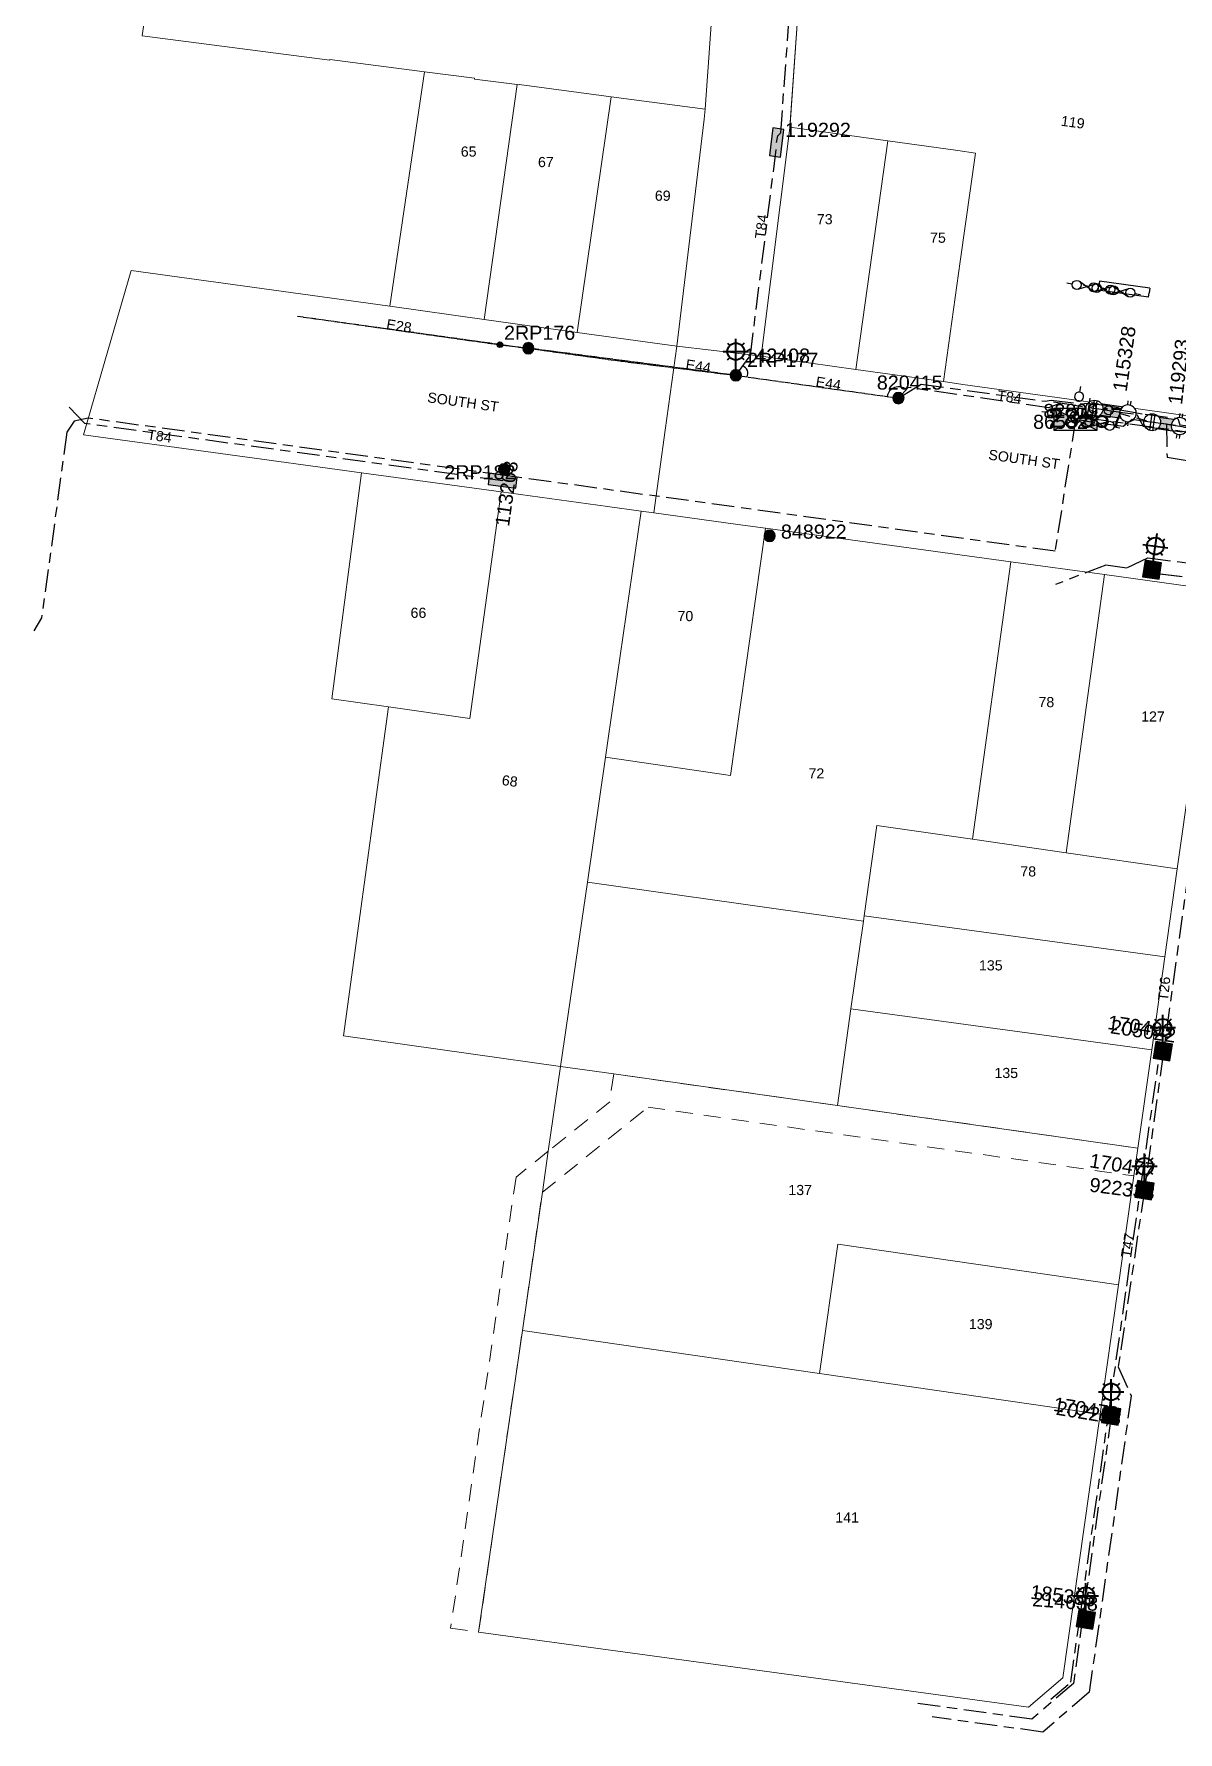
# Model space of a CAD drawing. Header units: metres. Extents: x 270234 to 270904, y 6083797 to 6084440.
# Drawn here: x 270233.9 to 270436.7, y 6083844.3 to 6084145.3 of the extents above; entities that cross this region are included whole.
import ezdxf
from ezdxf.enums import TextEntityAlignment as Align

# ---------------------------------------------------------------- set-up
doc = ezdxf.new("R2010")
doc.units = ezdxf.units.M
for name, pattern in [('Cable Exist OH', [1, 1, 0]), ('Cable Exist UG', [8.2, 4, -1.2, 1.8, -1.2]), ('Dash', [5, 3, -2])]:
    doc.linetypes.add(name, pattern=pattern)
doc.layers.get('0').update_dxf_attribs({"color": 6})
for name, color, linetype, lineweight in [('Cadastre Easements_SP_EXT', 9, 'Continuous', 5), ('Cadastre Land Parcels_SP_EXT', 9, 'Continuous', 5), ('Cadastre Roads_SP_EXT', 9, 'Continuous', 5)]:
    doc.layers.add(name, color=color, linetype=linetype, lineweight=lineweight)
for name, color, linetype in [('Equip_HV_EXT', 7, 'Continuous'), ('Equip_LV_EXT', 7, 'Continuous'), ('Equip_SP_SL_EXT', 7, 'Continuous'), ('Mains_HV_EXT', 7, 'Continuous'), ('Mains_LV_EXT', 7, 'Continuous'), ('Mains_LV_SL_EXT', 7, 'Continuous'), ('Mains_SL_EXT', 7, 'Continuous'), ('Sub_LV_EXT', 7, 'Continuous'), ('Sub_SP_EXT', 7, 'Continuous'), ('SupportsOH_SP_TR_HV_LV_SL_EXT', 7, 'Continuous'), ('SupportsUG_SP_LV_EXT', 7, 'Continuous'), ('SupportsUG_SP_LV_SL_EXT', 7, 'Continuous'), ('UG_Details_SP_MISC', 7, 'Continuous')]:
    doc.layers.add(name, color=color, linetype=linetype)
doc.styles.add('COLUMN_LABEL', font='arial.ttf')
doc.styles.add('iecARIAL', font='arial.ttf', dxfattribs={"height": 2})
doc.styles.add('POLE_LABEL', font='arial.ttf')
doc.styles.get("Standard").update_dxf_attribs({"font": 'arial.ttf'})
doc.styles.add('SWITCH_LABEL', font='arial.ttf', dxfattribs={"height": 2.5})

# ---------------------------------------------------------------- blocks, each defined once
blk = doc.blocks.new('SUB_PADMOUNT_EXT')
for points in [[(0, 0), (-3.84, 1.92), (-3.84, -1.92)], [(0, 0), (3.84, 1.92), (3.84, -1.92)]]:
    blk.add_hatch(color=256).paths.add_polyline_path(points)
for p, q in [((3.84, 1.92), (-3.84, -1.92)), ((-3.84, 1.92), (3.84, -1.92))]:
    blk.add_line(p, q)
blk.add_lwpolyline([(-3.84, -1.92), (3.84, -1.92), (3.84, 1.92), (-3.84, 1.92)], close=True)
for tag, height, flags, p in [('ASSET_NUM', 3.5, 8, (2, 2)), ('STREET_CODE', 0.2, 9, (1.5, 0)), ('CONSTRUCTED_VOLTAGE', 0.2, 9, (1.5, -0.2)), ('OPERATING_VOLTAGE', 0.2, 9, (1.5, -0.6)), ('ORIENTATION', 0.2, 9, (1.5, -0.8)), ('OWNED_BY', 0.2, 9, (1.5, -1)), ('OPERATED_BY', 0.2, 9, (1.5, -1.2)), ('SECONDARY_VOLTAGE', 0.2, 9, (1.5, -1.6)), ('STATE', 0.2, 9, (1.5, -1.8)), ('SUBSTATION_TYPE', 0.2, 9, (1.5, -2.2)), ('STREETNAME', 0.2, 9, (1.5, -3)), ('NO_PHASES', 0.2, 9, (1.5, -0.4)), ('MAINTAINED_BY', 0.2, 9, (1.5, -1.4)), ('PARENT', 0.2, 9, (1.5, -2)), ('USAGE', 0.2, 9, (1.5, -2.4)), ('LEGEND', 0.2, 9, (1.5, -2.6)), ('LOCATION', 0.2, 9, (1.5, -2.8)), ('SUBURB', 0.2, 9, (1.5, -3.2)), ('Z', 0.2, 1, (1.5, -3.6)), ('NOTES', 0.2, 9, (1.5, -3.4))]:
    blk.add_attdef(tag, text='', height=height, dxfattribs=dict(flags=flags)).set_placement(p, align=Align.MIDDLE_LEFT)
blk = doc.blocks.new('COLUMN_EXT')
blk.add_hatch(color=256).paths.add_polyline_path([(-1.49, 1.48), (-1.49, -1.49), (1.48, -1.49), (1.48, 1.48)])
blk.add_lwpolyline([(-1.49, -1.49), (1.48, -1.49), (1.48, 1.48), (-1.49, 1.48)], close=True)
for tag, height, style, flags, p in [('ASSET_NUM', 2.5, 'COLUMN_LABEL', 8, (2, 2)), ('STRUCTURE_PLANT_NUMBER', 0.2, 'POLE_LABEL', 9, (1.81, 0.03)), ('STREET_CODE', 0.2, 'COLUMN_LABEL', 9, (1.81, -0.2))]:
    blk.add_attdef(tag, text='', height=height, dxfattribs=dict(style=style, flags=flags)).set_placement(p, align=Align.MIDDLE_LEFT)
at = {"flags": 1}
blk.add_attdef('Z', (1.81, -2.35), '', height=0.2, dxfattribs=at)
at = {"flags": 9}
for tag, p in [('COLUMN_TYPE', (1.81, -0.4)), ('OWNED_BY', (1.81, -0.6)), ('STATE', (1.81, -0.8)), ('USAGE', (1.81, -1)), ('STREETNAME', (1.81, -1.6)), ('SUBURB', (1.81, -1.8)), ('LEGEND', (1.81, -1.2)), ('LOCATION', (1.81, -1.4)), ('NOTES', (1.81, -2))]:
    blk.add_attdef(tag, text='', height=0.2, dxfattribs=at).set_placement(p, align=Align.MIDDLE_LEFT)
blk = doc.blocks.new('PILLAR_EXT')
blk.add_hatch(color=256).paths.add_polyline_path([(-2.475, 0.99), (-2.475, -0.99), (2.475, -0.99), (2.475, 0.99)])
blk.add_lwpolyline([(-2.475, -0.99), (2.475, -0.99), (2.475, 0.99), (-2.475, 0.99)], close=True)
at = {"style": 'iecARIAL', "flags": 8}
blk.add_attdef('ASSET_NUM', (1.5, 3.5), '', height=2.5, dxfattribs=at)
for tag, p, flags in [('OWNED_BY', (0, -0.2), 9), ('STATE', (0, -0.4), 9), ('SUPPORT_TYPE', (0, -0.6), 9), ('STREETNAME', (0, -1.8), 9), ('SUBURB', (0, -2), 1), ('USAGE', (0, -0.8), 9), ('LEGEND', (0, -1), 9), ('LOCATION', (0, -1.2), 9), ('NOTES', (0, -1.4), 9), ('PARENT', (0, -1.6), 9)]:
    blk.add_attdef(tag, p, '', height=0.2, dxfattribs=dict(flags=flags))
blk = doc.blocks.new('SL_LANTERN_EXT')
at = {"lineweight": 40}
for p, q in [((0, 1.97), (0, 6.47)), ((-2.25, 4.22), (2.25, 4.22)), ((-1.46, 5.68), (-1.06, 5.28)), ((-1.46, 2.76), (-1.06, 3.16)), ((1.46, 5.68), (1.06, 5.28)), ((1.46, 2.76), (1.06, 3.16)), ((0, 0), (0, 2.72))]:
    blk.add_line(p, q, dxfattribs=at)
blk.add_circle((0, 4.22), 1.5, dxfattribs=at)
at = {"style": 'iecARIAL', "flags": 8}
blk.add_attdef('ASSET_NUM', (1.5, 1.5), '', height=2.5, dxfattribs=at)
for tag, p, height, flags in [('OPERATING_VOLTAGE', (0.98, -1.65), 0.2, 9), ('ORIENTATION', (0.98, -1.85), 0.2, 9), ('OWNED_BY', (0.98, -2.05), 0.2, 9), ('STATE', (0.98, -2.25), 0.2, 9), ('CONSTRUCTED_VOLTAGE', (0.98, -0.65), 0.2, 9), ('CONTROL_TYPE', (0.98, -0.85), 0.2, 9), ('LANTERN_PURPOSE', (0.98, -1.05), 0.2, 9), ('LANTERN_TYPE', (0.98, -1.25), 0.2, 9), ('NO_PHASES', (0.98, -1.45), 0.2, 9), ('USAGE', (0.98, -2.45), 0.2, 9), ('CEXIST', (0.98, -2.65), 0.2, 9), ('CNEW', (0.98, -2.85), 0.2, 9), ('CNUMBER', (0.98, -3.05), 0.2, 9), ('LNUMBER', (2.18, -3.25), 2.5, 8), ('CREMOVE', (0.98, -3.25), 0.2, 9), ('CREPLACE', (0.98, -3.45), 0.2, 9), ('LKINGHEIGHT', (0.98, -3.65), 0.2, 9), ('LBRACKET', (0.98, -3.85), 0.2, 9), ('LBRACKETVOCAB', (0.98, -4.05), 0.2, 9), ('LCATEGORY', (0.98, -4.25), 0.2, 9), ('LCHARGE1', (0.98, -4.45), 0.2, 9), ('LCHARGE1PERCENT', (0.98, -4.65), 0.2, 9), ('LCHARGE2', (0.98, -4.85), 0.2, 9), ('LCHARGE2PERCENT', (0.98, -5.05), 0.2, 9), ('LCHARGE3', (0.98, -5.25), 0.2, 9), ('LCHARGE3PERCENT', (0.98, -5.45), 0.2, 9), ('LEXIST', (0.98, -5.65), 0.2, 9), ('LLAMP', (0.98, -5.85), 0.2, 9), ('LLAMPVOCAB', (0.98, -6.05), 0.2, 9), ('LMAST', (0.98, -6.25), 0.2, 9), ('LMASTVOCAB', (0.98, -6.45), 0.2, 9), ('LNEW', (0.98, -6.65), 0.2, 9), ('LANTNUMBER', (0.98, -6.85), 0.2, 9), ('LOUTREACH', (0.98, -7.25), 0.2, 9), ('LOUTREACHVOCAB', (0.98, -7.45), 0.2, 9), ('LRATECODE', (0.98, -7.65), 0.2, 9), ('LREMOVE', (0.98, -7.85), 0.2, 9), ('LREPLACE', (0.98, -8.05), 0.2, 9), ('LTYPE', (0.98, -8.25), 0.2, 9), ('LTYPEVOCAB', (0.98, -8.45), 0.2, 9), ('LEGEND', (0.98, -8.65), 0.2, 9), ('LOCATION', (0.98, -8.85), 0.2, 9), ('NOTES', (0.98, -9.05), 0.2, 9), ('STREETNAME', (0.98, -9.25), 0.2, 9), ('SUBURB', (0.98, -9.45), 0.2, 1)]:
    blk.add_attdef(tag, p, '', height=height, dxfattribs=dict(flags=flags))
blk = doc.blocks.new('POLE_EXT')
blk.add_hatch(color=256).paths.add_polyline_path([(-1, 0, 1), (1, 0, 1)])
blk.add_lwpolyline([(-1, 0, 1), (1, 0, 1)], format="xyb", close=True)
for tag, height, flags, p in [('pNumber', 2.5, 8, (-17.84, 2.07)), ('OWNED_BY', 0.2, 9, (1.35, -0.4)), ('SPECIAL_USE', 0.2, 9, (1.35, -0.8)), ('STATE', 0.2, 9, (1.35, -1)), ('cLV', 0.2, 9, (1.35, -1.4)), ('hDepth', 0.2, 9, (1.35, -1.6)), ('hDia', 0.2, 9, (1.35, -1.8)), ('cHV', 0.2, 9, (1.35, -2)), ('PARENT', 0.2, 9, (1.35, -0.6)), ('USAGE', 0.2, 9, (1.35, -1.2)), ('LBRACKET', 0.2, 9, (1.35, -2.2)), ('LExisting', 0.2, 9, (1.35, -2.4)), ('LANTNUMBER', 0.2, 9, (1.35, -2.6)), ('LOther', 0.2, 9, (1.35, -2.8)), ('LRemove', 0.2, 9, (1.35, -3)), ('cLinedev', 0.2, 9, (1.35, -3.4)), ('pExisting', 0.2, 9, (1.35, -3.8)), ('pFooting', 0.2, 9, (1.35, -4.4)), ('pNew', 0.2, 9, (1.35, -4.6)), ('pRelocate', 0.2, 9, (1.35, -5)), ('pRemove', 0.2, 9, (1.35, -5.2)), ('pReplace', 0.2, 9, (1.35, -5.4)), ('pStay', 0.2, 9, (1.35, -5.6)), ('pType', 0.2, 9, (1.35, -5.8)), ('cspan', 0.2, 9, (1.35, -6)), ('LEGEND', 0.2, 9, (1.35, -3.2)), ('LOCATION', 0.2, 9, (1.35, -3.6)), ('PFNUMBER', 0.2, 9, (1.35, -4)), ('NEWPFNUMBER', 0.2, 9, (1.35, -4.2)), ('STREETNAME', 0.2, 9, (1.35, -6.2)), ('SUBURB', 0.2, 9, (1.35, -6.4)), ('OPERATED_BY', 0.2, 9, (1.36, -7.01)), ('NOTES', 0.2, 9, (1.35, -6.6)), ('MAINTAINED_BY', 0.2, 9, (1.36, -6.81))]:
    blk.add_attdef(tag, text='', height=height, dxfattribs=dict(flags=flags)).set_placement(p, align=Align.MIDDLE_LEFT)
at = {"style": 'POLE_LABEL'}
for tag, height, flags, p in [('ASSET_NUM', 2.5, 8, (2, 2)), ('STRUCTURE_PLANT_NUMBER', 0.2, 9, (1.35, 0.03)), ('STREET_CODE', 0.2, 9, (1.35, -0.2))]:
    blk.add_attdef(tag, text='', height=height, dxfattribs=dict(at, flags=flags)).set_placement(p, align=Align.MIDDLE_LEFT)
at = {"flags": 1}
blk.add_attdef('Z', (1.35, -7.33), '', height=0.2, dxfattribs=at)
blk = doc.blocks.new('LV_UG_LINKS_OPEN_EXT')
blk.add_wipeout([(-0.25, 1.47), (-0.43, 1.43), (-0.61, 1.36), (-0.77, 1.28), (-0.93, 1.17), (-1.07, 1.05), (-1.19, 0.9), (-1.29, 0.75), (-1.38, 0.58), (-1.44, 0.4), (-1.48, 0.22), (-1.49, 0.03), (-1.49, -0.16), (-1.45, -0.34), (-1.4, -0.52), (-1.32, -0.69), (-1.23, -0.85), (-1.11, -1), (-0.98, -1.13), (-0.83, -1.24), (-0.66, -1.34), (-0.49, -1.41), (-0.31, -1.46), (-0.13, -1.49), (0.06, -1.49), (0.25, -1.47), (0.43, -1.43), (0.61, -1.36), (0.77, -1.28), (0.93, -1.17), (1.07, -1.05), (1.19, -0.9), (1.29, -0.75), (1.38, -0.58), (1.44, -0.4), (1.48, -0.22), (1.49, -0.03), (1.49, 0.16), (1.45, 0.34), (1.4, 0.52), (1.32, 0.69), (1.23, 0.85), (1.11, 1), (0.98, 1.13), (0.83, 1.24), (0.66, 1.34), (0.49, 1.41), (0.31, 1.46), (0.13, 1.49), (-0.06, 1.49)])
for p, q in [((-0.25, 1.47), (-0.25, 2.22)), ((0.25, 1.47), (0.25, 2.22)), ((-0.25, -1.47), (-0.25, -2.22)), ((0.25, -1.47), (0.25, -2.22))]:
    blk.add_line(p, q)
blk.add_lwpolyline([(0, -1.49, 1), (0, 1.49, 1)], format="xyb", close=True)
at = {"flags": 9}
for tag, p in [('ACTUAL_STATUS', (0, 0)), ('CONSTRUCTED_VOLTAGE', (0, -0.2)), ('OPERATING_VOLTAGE', (0, -0.6)), ('ORIENTATION', (0, -0.8)), ('STATE', (0, -1)), ('SWITCH_TYPE', (0, -1.2)), ('NO_PHASES', (0, -0.4)), ('USAGE', (0, -1.4)), ('NOTES', (0, -1.6))]:
    blk.add_attdef(tag, text='', height=0.2, dxfattribs=at).set_placement(p, align=Align.MIDDLE_LEFT)
at = {"flags": 1}
blk.add_attdef('Z', (0, 0), '', height=0.2, dxfattribs=at)
blk = doc.blocks.new('LV_UG_DFUSE_OPEN_EXT')
for points in [[(1, 0), (0, 0)], [(6.2, 0.01), (7.2, 0.01)]]:
    blk.add_lwpolyline(points)
for centre in [(1.8, 0), (5.4, 0.01)]:
    blk.add_circle(centre, 0.8)
at = {"flags": 9}
for tag, p in [('ACTUAL_STATUS', (0, 0)), ('CONSTRUCTED_VOLTAGE', (0, -0.2)), ('OPERATING_VOLTAGE', (0, -0.6)), ('ORIENTATION', (0, -0.8)), ('STATE', (0, -1)), ('SWITCH_TYPE', (0, -1.2)), ('NO_PHASES', (0, -0.4)), ('USAGE', (0, -1.4)), ('NOTES', (0, -1.6))]:
    blk.add_attdef(tag, text='', height=0.2, dxfattribs=at).set_placement(p, align=Align.MIDDLE_LEFT)
at = {"flags": 1}
blk.add_attdef('Z', (0, 0), '', height=0.2, dxfattribs=at)
blk = doc.blocks.new('LV_UG_LINKS_CLOSED_EXT')
blk.add_wipeout([(-1.06, 1.06), (-1.18, 0.92), (-1.29, 0.76), (-1.37, 0.59), (-1.43, 0.42), (-1.48, 0.23), (-1.49, 0.05), (-1.49, -0.14), (-1.46, -0.33), (-1.41, -0.51), (-1.33, -0.68), (-1.24, -0.84), (-1.12, -0.99), (-0.99, -1.12), (-0.84, -1.24), (-0.68, -1.33), (-0.51, -1.41), (-0.33, -1.46), (-0.14, -1.49), (0.05, -1.49), (0.23, -1.48), (0.42, -1.43), (0.59, -1.37), (0.76, -1.29), (0.92, -1.18), (1.06, -1.06), (1.18, -0.92), (1.29, -0.76), (1.37, -0.59), (1.43, -0.42), (1.48, -0.23), (1.49, -0.05), (1.49, 0.14), (1.46, 0.33), (1.41, 0.51), (1.33, 0.68), (1.24, 0.84), (1.12, 0.99), (0.99, 1.12), (0.84, 1.24), (0.68, 1.33), (0.51, 1.41), (0.33, 1.46), (0.14, 1.49), (-0.05, 1.49), (-0.23, 1.48), (-0.42, 1.43), (-0.59, 1.37), (-0.76, 1.29), (-0.92, 1.18)])
for p, q in [((-0.25, -1.48), (-0.25, 1.48)), ((0.25, -1.48), (0.25, 1.48))]:
    blk.add_line(p, q)
blk.add_circle((0, 0), 1.5)
at = {"flags": 9}
for tag, p in [('ACTUAL_STATUS', (0, 0)), ('CONSTRUCTED_VOLTAGE', (0, -0.2)), ('OPERATING_VOLTAGE', (0, -0.6)), ('ORIENTATION', (0, -0.8)), ('STATE', (0, -1)), ('SWITCH_TYPE', (0, -1.2)), ('NO_PHASES', (0, -0.4)), ('USAGE', (0, -1.4)), ('NOTES', (0, -1.6))]:
    blk.add_attdef(tag, text='', height=0.2, dxfattribs=at).set_placement(p, align=Align.MIDDLE_LEFT)
at = {"flags": 1}
blk.add_attdef('Z', (0, 0), '', height=0.2, dxfattribs=at)
blk = doc.blocks.new('LV_UG_DFUSE_CLOSED_EXT')
for points in [[(1, 0), (0, 0)], [(5.04, 0.73), (2.16, -0.72)], [(5.05, -0.71), (2.16, 0.72)], [(6.2, 0.01), (7.2, 0.01)]]:
    blk.add_lwpolyline(points)
for centre in [(1.8, 0), (5.4, 0.01)]:
    blk.add_circle(centre, 0.8)
at = {"flags": 9}
for tag, p in [('ACTUAL_STATUS', (0, 0)), ('CONSTRUCTED_VOLTAGE', (0, -0.2)), ('OPERATING_VOLTAGE', (0, -0.6)), ('ORIENTATION', (0, -0.8)), ('STATE', (0, -1)), ('SWITCH_TYPE', (0, -1.2)), ('NO_PHASES', (0, -0.4)), ('USAGE', (0, -1.4)), ('NOTES', (0, -1.6))]:
    blk.add_attdef(tag, text='', height=0.2, dxfattribs=at).set_placement(p, align=Align.MIDDLE_LEFT)
at = {"flags": 1}
blk.add_attdef('Z', (0, 0), '', height=0.2, dxfattribs=at)
blk = doc.blocks.new('SWG_HOLEC_SU_NO_EXT')
blk.add_line((1.8, -2), (5.8, -2))
for points in [[(1, 0), (0, 0)], [(6.6, 0), (7.6, 0)]]:
    blk.add_lwpolyline(points)
for points in [[(1.8, -0.8, 1), (1.8, 0.8, 1)], [(5.8, -0.8, 1), (5.8, 0.8, 1)]]:
    blk.add_lwpolyline(points, format="xyb", close=True)
at = {"insert": (5.31, -3.64), "char_height": 1.4, "width": 3.8863, "attachment_point": 1, "rotation": 180}
blk.add_mtext('{\\fArial|b0|i0|c0|p34;N/O}', dxfattribs=at)
at = {"style": 'SWITCH_LABEL', "flags": 8}
blk.add_attdef('ASSET_NUM', text='', height=2.5, rotation=179.9544, dxfattribs=at).set_placement((-2.4, 0), align=Align.MIDDLE_LEFT)
at = {"flags": 1}
blk.add_attdef('Z', (0, 0), '', height=0.2, dxfattribs=at)
at = {"flags": 9}
for tag, p in [('ACTUAL_STATUS', (0, -0.4)), ('CONSTRUCTED_VOLTAGE', (0, -0.6)), ('OPERATING_VOLTAGE', (0, -1)), ('ORIENTATION', (0, -1.2)), ('OWNED_BY', (0, -1.4)), ('STATE', (0, -1.8)), ('SWITCH_TYPE', (0, -2)), ('STREETNAME', (0, -2.6)), ('SUBURB', (0, -2.8)), ('NO_PHASES', (0, -0.8)), ('PARENT', (0, -1.6)), ('USAGE', (0, -2.2)), ('LOCATION', (0, -2.4)), ('NOTES', (0, -3))]:
    blk.add_attdef(tag, text='', height=0.2, dxfattribs=at).set_placement(p, align=Align.MIDDLE_LEFT)
at = {"style": 'SWITCH_LABEL', "flags": 9}
blk.add_attdef('STREET_CODE', text='', height=0.2, dxfattribs=at).set_placement((0, -0.2), align=Align.MIDDLE_LEFT)
blk = doc.blocks.new('SWG_HOLEC_SU_EXT')
blk.add_line((1.8, -2), (5.8, -2))
for points in [[(1, 0), (0, 0)], [(6.6, 0), (7.6, 0)]]:
    blk.add_lwpolyline(points)
for points in [[(1.8, -0.8, 1), (1.8, 0.8, 1)], [(5.8, -0.8, 1), (5.8, 0.8, 1)]]:
    blk.add_lwpolyline(points, format="xyb", close=True)
at = {"style": 'SWITCH_LABEL', "flags": 8}
blk.add_attdef('ASSET_NUM', text='', height=2.5, rotation=179.9544, dxfattribs=at).set_placement((-2.4, 0), align=Align.MIDDLE_LEFT)
at = {"flags": 1}
blk.add_attdef('Z', (0, 0), '', height=0.2, dxfattribs=at)
at = {"flags": 9}
for tag, p in [('ACTUAL_STATUS', (0, -0.4)), ('CONSTRUCTED_VOLTAGE', (0, -0.6)), ('OPERATING_VOLTAGE', (0, -1)), ('ORIENTATION', (0, -1.2)), ('OWNED_BY', (0, -1.4)), ('STATE', (0, -1.8)), ('SWITCH_TYPE', (0, -2)), ('STREETNAME', (0, -2.6)), ('SUBURB', (0, -2.8)), ('NO_PHASES', (0, -0.8)), ('PARENT', (0, -1.6)), ('USAGE', (0, -2.2)), ('LOCATION', (0, -2.4)), ('NOTES', (0, -3))]:
    blk.add_attdef(tag, text='', height=0.2, dxfattribs=at).set_placement(p, align=Align.MIDDLE_LEFT)
at = {"style": 'SWITCH_LABEL', "flags": 9}
blk.add_attdef('STREET_CODE', text='', height=0.2, dxfattribs=at).set_placement((0, -0.2), align=Align.MIDDLE_LEFT)
blk = doc.blocks.new('CONNECTOR_NODE_EXT')
h = blk.add_hatch(color=256)
edge = h.paths.add_edge_path()
edge.add_arc((0, 0), 0.5, 0, 360)
blk.add_circle((0, 0), 0.5)
at = {"flags": 1}
blk.add_attdef('Z', (0, 0), '', height=0.2, dxfattribs=at)
at = {"flags": 9}
for tag, p in [('CONNECTOR_TYPE', (0, 0)), ('CONSTRUCTED_VOLTAGE', (0, -0.2)), ('OPERATING_VOLTAGE', (0, -0.6)), ('ORIENTATION', (0, -0.8)), ('SUBTYPE', (0, -1)), ('NO_PHASES', (0, -0.4)), ('USAGE', (0, -1.2)), ('NOTES', (0, -1.4))]:
    blk.add_attdef(tag, text='', height=0.2, dxfattribs=at).set_placement(p, align=Align.MIDDLE_LEFT)

msp = doc.modelspace()

# ---------------------------------------------------------------- linework, layer by layer
at = {"layer": 'Cadastre Easements_SP_EXT', "linetype": 'Dash'}
msp.add_lwpolyline([(270336.63, 6083960.97), (270335.93, 6083956.02), (270325.04, 6083947.24), (270319.32, 6083942.64), (270307.73, 6083862.67), (270312.69, 6083861.99), (270320.44, 6083915.48), (270323.99, 6083939.97), (270342.72, 6083955.06), (270428.84, 6083942.87), (270429.54, 6083947.82), (270376.28, 6083955.36), (270336.63, 6083960.97)], close=True, dxfattribs=at)
at = {"layer": 'Cadastre Land Parcels_SP_EXT', "linetype": 'Continuous'}
for points in [[(270312.19, 6084177.49), (270258.53, 6084184.2), (270253.04, 6084145.04), (270286.3, 6084140.69), (270286.32, 6084140.83), (270303.11, 6084138.64), (270311.96, 6084137.49), (270311.94, 6084137.35), (270319.54, 6084136.36), (270319.86, 6084136.31), (270319.88, 6084136.41), (270336.17, 6084134.18), (270352.82, 6084132.01), (270355.68, 6084172.03), (270353.68, 6084172.3), (270312.19, 6084177.49)], [(270445.35, 6084079.48), (270450.57, 6084117.28), (270453.25, 6084136.67), (270455.98, 6084156.47), (270370.74, 6084169.09), (270369.29, 6084148.78), (270367.91, 6084129.35), (270367.87, 6084128.84), (270385.21, 6084126.41), (270397.67, 6084124.67), (270400.77, 6084124.24), (270398.07, 6084105), (270395.09, 6084083.7), (270398.51, 6084083.22), (270416.99, 6084080.63), (270441.79, 6084077.16), (270445.35, 6084079.48)], [(270319.54, 6084136.36), (270311.94, 6084137.35), (270311.96, 6084137.49), (270303.11, 6084138.64), (270296.92, 6084097.06), (270313.67, 6084094.73), (270319.54, 6084136.36)], [(270336.17, 6084134.18), (270319.88, 6084136.41), (270319.86, 6084136.31), (270319.54, 6084136.36), (270313.67, 6084094.73), (270330.16, 6084092.44), (270336.17, 6084134.18)], [(270352.82, 6084132.01), (270336.17, 6084134.18), (270330.16, 6084092.44), (270347.8, 6084089.99), (270352.69, 6084130.22), (270352.82, 6084132.01)], [(270385.21, 6084126.41), (270367.87, 6084128.84), (270367.87, 6084128.72), (270362.75, 6084088.23), (270379.54, 6084085.88), (270385.21, 6084126.41)], [(270400.77, 6084124.24), (270397.67, 6084124.67), (270385.21, 6084126.41), (270379.54, 6084085.88), (270395.09, 6084083.7), (270398.07, 6084105), (270400.77, 6084124.24)], [(270316.68, 6084064.15), (270291.93, 6084067.54), (270286.69, 6084027.45), (270296.68, 6084026.02), (270311.14, 6084023.95), (270316.68, 6084064.15)], [(270341.49, 6084060.75), (270335.54, 6084061.56), (270316.68, 6084064.15), (270311.14, 6084023.95), (270296.68, 6084026.02), (270294.15, 6084007.47), (270291.46, 6083987.61), (270288.76, 6083967.74), (270311.33, 6083964.55), (270327.22, 6083962.3), (270331.96, 6083994.97), (270335.17, 6084017.13), (270335.65, 6084020.44), (270341.49, 6084060.75)], [(270343.75, 6084060.44), (270341.49, 6084060.75), (270335.65, 6084020.44), (270335.17, 6084017.13), (270357.32, 6084013.85), (270363.57, 6084057.72), (270358.66, 6084058.39), (270343.75, 6084060.44)], [(270381.03, 6083988.98), (270383.29, 6084005.03), (270400.27, 6084002.57), (270407.02, 6084051.76), (270363.57, 6084057.72), (270357.32, 6084013.85), (270335.17, 6084017.13), (270331.96, 6083994.97), (270380.89, 6083988.05), (270381.03, 6083988.98)], [(270423.62, 6084049.48), (270407.02, 6084051.76), (270400.27, 6084002.57), (270416.86, 6084000.16), (270423.62, 6084049.48)], [(270443.54, 6084046.75), (270423.62, 6084049.48), (270416.86, 6084000.16), (270436.54, 6083997.3), (270443.54, 6084046.75)], [(270400.27, 6084002.57), (270383.29, 6084005.03), (270381.03, 6083988.98), (270434.34, 6083981.75), (270436.54, 6083997.3), (270416.86, 6084000.16), (270400.27, 6084002.57)], [(270380.89, 6083988.05), (270331.96, 6083994.97), (270327.22, 6083962.3), (270336.63, 6083960.97), (270376.28, 6083955.36), (270378.7, 6083972.49), (270380.89, 6083988.05)], [(270434.34, 6083981.75), (270381.03, 6083988.98), (270380.89, 6083988.05), (270378.7, 6083972.49), (270432.01, 6083965.26), (270434.34, 6083981.75)], [(270429.54, 6083947.82), (270432.01, 6083965.26), (270378.7, 6083972.49), (270376.28, 6083955.36), (270429.54, 6083947.82)], [(270428.84, 6083942.87), (270429.54, 6083947.82), (270376.28, 6083955.36), (270336.63, 6083960.97), (270327.22, 6083962.3), (270325.04, 6083947.24), (270323.99, 6083939.97), (270320.44, 6083915.48), (270373.09, 6083907.85), (270376.34, 6083930.79), (270426.11, 6083923.57), (270428.84, 6083942.87)], [(270426.11, 6083923.57), (270376.34, 6083930.79), (270373.09, 6083907.85), (270422.86, 6083900.64), (270426.11, 6083923.57)], [(270422.86, 6083900.64), (270373.09, 6083907.85), (270320.44, 6083915.48), (270312.69, 6083861.99), (270410.16, 6083848.66), (270416.25, 6083853.89), (270422.86, 6083900.64)]]:
    msp.add_lwpolyline(points, close=True, dxfattribs=at)
at = {"layer": 'Cadastre Roads_SP_EXT', "linetype": 'Continuous'}
for points in [[(270376, 6084251.37), (270359.49, 6084253.56), (270358.04, 6084233.25), (270356.55, 6084212.4), (270358.54, 6084212.15), (270357.04, 6084192.08), (270355.11, 6084192.33), (270353.68, 6084172.3), (270355.68, 6084172.03), (270352.82, 6084132.01), (270352.69, 6084130.22), (270347.8, 6084089.99), (270353.92, 6084089.27), (270362.75, 6084088.23), (270367.87, 6084128.72), (270367.87, 6084128.84), (270369.29, 6084148.78), (270370.74, 6084169.09), (270374.95, 6084228.24), (270376.59, 6084251.29), (270376, 6084251.37)], [(270281.13, 6084099.26), (270251.1, 6084103.43), (270246.96, 6084089.19), (270242.62, 6084074.3), (270266.95, 6084070.97), (270291.93, 6084067.54), (270316.68, 6084064.15), (270335.54, 6084061.56), (270341.49, 6084060.75), (270343.75, 6084060.44), (270345.76, 6084075.12), (270347.8, 6084089.99), (270330.16, 6084092.44), (270313.67, 6084094.73), (270296.92, 6084097.06), (270281.13, 6084099.26)]]:
    msp.add_lwpolyline(points, close=True, dxfattribs=at)
at = {"layer": 'Mains_HV_EXT', "linetype": 'Cable Exist UG'}
msp.add_lwpolyline([(270418.51, 6084077.04), (270414.88, 6084053.66), (270243.47, 6084077.24), (270241, 6084076.68), (270239.69, 6084074.77), (270235.2, 6084041.81), (270233.86, 6084039.52)], dxfattribs=at)
at = {"layer": 'Mains_LV_EXT', "linetype": 'Cable Exist UG'}
for points in [[(270358.29, 6084084.82), (270360.87, 6084088.37), (270365.59, 6084126.11)], [(270316.95, 6084066.13), (270242.9, 6084076.29), (270239.35, 6084079.95)], [(270438.52, 6083997.03), (270430.73, 6083940.36)], [(270430.73, 6083940.36), (270426.07, 6083909.03), (270428.37, 6083903.88), (270420.94, 6083851.33), (270412.73, 6083844.28), (270393.08, 6083846.97)], [(270424.84, 6083900.37), (270418.13, 6083852.88), (270410.78, 6083846.56), (270390.27, 6083849.37)]]:
    msp.add_lwpolyline(points, dxfattribs=at)
at = {"layer": 'Mains_LV_EXT', "linetype": 'Cable Exist OH'}
for points in [[(270280.58, 6084095.31), (270316.47, 6084090.25)], [(270316.47, 6084090.25), (270321.5, 6084089.62)], [(270358.29, 6084084.82), (270321.5, 6084089.62)], [(270358.29, 6084084.82), (270387.11, 6084080.79)]]:
    msp.add_lwpolyline(points, dxfattribs=at)
at = {"layer": 'Mains_LV_EXT', "linetype": 'Continuous'}
for points in [[(270360.27, 6084084.55, 0.461362), (270359.5, 6084086.48)], [(270388.49, 6084082.27, 0.595391), (270385.11, 6084081.07)]]:
    msp.add_lwpolyline(points, format="xyb", dxfattribs=at)
at = {"layer": 'Mains_SL_EXT', "linetype": 'Cable Exist UG'}
for points in [[(270365.52, 6084126.1), (270365.74, 6084127.28), (270366.25, 6084127.79), (270367.71, 6084147.57), (270365.31, 6084149.06)], [(270432.08, 6084050.36), (270433.06, 6084049.7), (270445, 6084048.2)], [(270430.73, 6083940.36), (270430.21, 6083941.88), (270430.21, 6083941.88), (270430.33, 6083942.66), (270431.03, 6083947.61), (270433.29, 6083963.61), (270433.99, 6083964.99)], [(270424.84, 6083900.37), (270424.59, 6083902.13), (270424.59, 6083902.13), (270427.59, 6083923.36), (270429.83, 6083939.19), (270430.73, 6083940.36)], [(270420.35, 6083864.23), (270419.48, 6083866.01), (270419.48, 6083866.01), (270424.21, 6083899.42), (270424.84, 6083900.37)], [(270414.14, 6083850.1), (270417.66, 6083853.12), (270419.08, 6083863.19), (270420.35, 6083864.23)]]:
    msp.add_lwpolyline(points, dxfattribs=at)
at = {"layer": 'Mains_SL_EXT', "linetype": 'Cable Exist OH'}
for points in [[(270280.58, 6084095.31), (270321.5, 6084089.62), (270338.12, 6084087.31), (270358.29, 6084084.82)], [(270358.29, 6084084.82), (270387.11, 6084080.79)]]:
    msp.add_lwpolyline(points, dxfattribs=at)
at = {"layer": 'Sub_LV_EXT'}
for p, q in [((270422.53, 6084099.92), (270422.64, 6084100.71)), ((270422.75, 6084101.5), (270422.64, 6084100.71)), ((270431.67, 6084100.26), (270422.75, 6084101.5)), ((270431.45, 6084098.67), (270422.53, 6084099.92)), ((270431.45, 6084098.67), (270431.56, 6084099.47)), ((270431.67, 6084100.26), (270431.56, 6084099.47))]:
    msp.add_line(p, q, dxfattribs=at)
at = {"layer": 'UG_Details_SP_MISC', "color": 7, "linetype": 'Cable Exist UG', "flags": 128}
msp.add_lwpolyline([(270433.47, 6084049.64), (270445, 6084048.2)], dxfattribs=at)

# ---------------------------------------------------------------- block references
at = {"layer": 'Equip_LV_EXT'}
for name, p, rotation in [('LV_UG_DFUSE_CLOSED_EXT', (270424.06, 6084100.01), 170.805980152145), ('LV_UG_DFUSE_CLOSED_EXT', (270427.03, 6084099.59), 170.805980152145), ('LV_UG_DFUSE_CLOSED_EXT', (270430, 6084099.18), 170.805980152145), ('LV_UG_DFUSE_OPEN_EXT', (270419.11, 6084077.48), 12.05512278224364)]:
    msp.add_blockref(name, p, dxfattribs=dict(at, rotation=rotation))
msp.add_blockref('CONNECTOR_NODE_EXT', (270316.47, 6084090.25), dxfattribs=at)
at = {"layer": 'Equip_SP_SL_EXT'}
ref = msp.add_blockref('SL_LANTERN_EXT', (270358.29, 6084084.82), dxfattribs=at)
ref.add_attrib('ASSET_NUM', '142408', dxfattribs={"layer": '0', "height": 2.5, "rotation": 0.0206, "style": 'iecARIAL'}).set_placement((270359.79, 6084086.32), align=Align.BOTTOM_LEFT)
at = {"layer": 'Equip_SP_SL_EXT', "rotation": 352.1402064698334}
msp.add_blockref('SL_LANTERN_EXT', (270432.08, 6084050.36), dxfattribs=at)
at = {"layer": 'Equip_SP_SL_EXT'}
ref = msp.add_blockref('SL_LANTERN_EXT', (270433.99, 6083964.99), dxfattribs=at)
ref.add_attrib('ASSET_NUM', '170493', dxfattribs={"layer": '0', "height": 2.5, "rotation": 351.6228, "style": 'iecARIAL'}).set_placement((270435.49, 6083966.49), align=Align.BOTTOM_RIGHT)
ref = msp.add_blockref('SL_LANTERN_EXT', (270430.73, 6083940.36), dxfattribs=at)
ref.add_attrib('ASSET_NUM', '170477', dxfattribs={"layer": '0', "height": 2.5, "rotation": 350.9573, "style": 'iecARIAL'}).set_placement((270432.23, 6083941.86), align=Align.BOTTOM_RIGHT)
ref = msp.add_blockref('SL_LANTERN_EXT', (270424.84, 6083900.37), dxfattribs=at)
ref.add_attrib('ASSET_NUM', '170478', dxfattribs={"layer": '0', "height": 2.5, "rotation": 350.9573, "style": 'iecARIAL'}).set_placement((270426.34, 6083901.87), align=Align.TOP_RIGHT)
ref = msp.add_blockref('SL_LANTERN_EXT', (270420.35, 6083864.23), dxfattribs=at)
ref.add_attrib('ASSET_NUM', '185385', dxfattribs={"layer": '0', "height": 2.5, "rotation": 352.7641, "style": 'iecARIAL'}).set_placement((270421.85, 6083865.73), align=Align.BOTTOM_RIGHT)
at = {"layer": 'Sub_SP_EXT'}
ref = msp.add_blockref('SUB_PADMOUNT_EXT', (270418.51, 6084077.04), dxfattribs=at)
ref.add_attrib('ASSET_NUM', '28557', dxfattribs={"layer": '0', "height": 3.5}).set_placement((270420.51, 6084077.29), align=Align.MIDDLE_CENTER)
at = {"layer": 'SupportsOH_SP_TR_HV_LV_SL_EXT'}
ref = msp.add_blockref('POLE_EXT', (270321.5, 6084089.62), dxfattribs=at)
ref.add_attrib('ASSET_NUM', '2RP176', dxfattribs={"layer": '0', "height": 2.5, "style": 'POLE_LABEL'}).set_placement((270323.5, 6084090.37), align=Align.BOTTOM_CENTER)
ref = msp.add_blockref('POLE_EXT', (270358.29, 6084084.82), dxfattribs=at)
ref.add_attrib('ASSET_NUM', '2RP177', dxfattribs={"layer": '0', "height": 2.5, "style": 'POLE_LABEL'}).set_placement((270360.29, 6084085.57), align=Align.BOTTOM_LEFT)
ref = msp.add_blockref('POLE_EXT', (270387.11, 6084080.79), dxfattribs=at)
ref.add_attrib('ASSET_NUM', '820415', dxfattribs={"layer": '0', "height": 2.5, "style": 'POLE_LABEL'}).set_placement((270389.11, 6084081.54), align=Align.BOTTOM_CENTER)
ref = msp.add_blockref('POLE_EXT', (270317.22, 6084068.13), dxfattribs=at)
ref.add_attrib('ASSET_NUM', '2RP182', dxfattribs={"layer": '0', "height": 2.5, "style": 'POLE_LABEL'}).set_placement((270319.22, 6084068.88), align=Align.TOP_RIGHT)
ref = msp.add_blockref('POLE_EXT', (270364.28, 6084056.36), dxfattribs=at)
ref.add_attrib('ASSET_NUM', '848922', dxfattribs={"layer": '0', "height": 2.5, "style": 'POLE_LABEL'}).set_placement((270366.28, 6084057.11), align=Align.MIDDLE_LEFT)
at = {"layer": 'SupportsUG_SP_LV_EXT'}
ref = msp.add_blockref('PILLAR_EXT', (270365.52, 6084126.1), dxfattribs=dict(at, rotation=262.8057809505572))
ref.add_attrib('ASSET_NUM', '119292', dxfattribs={"layer": '0', "height": 2.5, "style": 'iecARIAL'}).set_placement((270367.02, 6084129.6), align=Align.TOP_LEFT)
ref = msp.add_blockref('PILLAR_EXT', (270424.83, 6084078.5), dxfattribs=dict(at, rotation=172.0431942539185))
ref.add_attrib('ASSET_NUM', '115328', dxfattribs={"layer": '0', "height": 2.5, "rotation": 81.9196, "style": 'iecARIAL'}).set_placement((270426.33, 6084082), align=Align.MIDDLE_LEFT)
ref = msp.add_blockref('PILLAR_EXT', (270434.64, 6084076.15), dxfattribs=dict(at, rotation=352.0329451576168))
ref.add_attrib('ASSET_NUM', '119293', dxfattribs={"layer": '0', "height": 2.5, "rotation": 83.5365, "style": 'iecARIAL'}).set_placement((270436.14, 6084079.65), align=Align.MIDDLE_LEFT)
ref = msp.add_blockref('PILLAR_EXT', (270316.95, 6084066.13), dxfattribs=dict(at, rotation=172.0390498193072))
ref.add_attrib('ASSET_NUM', '113208', dxfattribs={"layer": '0', "height": 2.5, "rotation": 82.039, "style": 'iecARIAL'}).set_placement((270318.45, 6084069.63), align=Align.MIDDLE_RIGHT)
at = {"layer": 'SupportsUG_SP_LV_SL_EXT', "rotation": 351.0300910693181}
msp.add_blockref('COLUMN_EXT', (270432.08, 6084050.36), dxfattribs=at)
at = {"layer": 'SupportsUG_SP_LV_SL_EXT'}
ref = msp.add_blockref('COLUMN_EXT', (270433.99, 6083964.99), dxfattribs=dict(at, rotation=260.7465065981787))
ref.add_attrib('ASSET_NUM', '205022', dxfattribs={"layer": '0', "height": 2.5, "rotation": 351.6228, "style": 'COLUMN_LABEL'}).set_placement((270435.99, 6083965.74), align=Align.BOTTOM_RIGHT)
ref = msp.add_blockref('COLUMN_EXT', (270430.73, 6083940.36), dxfattribs=dict(at, rotation=260.7469167593326))
ref.add_attrib('ASSET_NUM', '922333', dxfattribs={"layer": '0', "height": 2.5, "rotation": 352.6656, "style": 'COLUMN_LABEL'}).set_placement((270432.73, 6083941.11), align=Align.TOP_RIGHT)
ref = msp.add_blockref('COLUMN_EXT', (270424.84, 6083900.37), dxfattribs=dict(at, rotation=260.7483273307271))
ref.add_attrib('ASSET_NUM', '202253', dxfattribs={"layer": '0', "height": 2.5, "rotation": 350.5908, "style": 'COLUMN_LABEL'}).set_placement((270426.84, 6083901.12), align=Align.TOP_RIGHT)
ref = msp.add_blockref('COLUMN_EXT', (270420.35, 6083864.23), dxfattribs=dict(at, rotation=260.7483273272247))
ref.add_attrib('ASSET_NUM', '214638', dxfattribs={"layer": '0', "height": 2.5, "rotation": 355.7108, "style": 'COLUMN_LABEL'}).set_placement((270422.35, 6083864.98), align=Align.BOTTOM_RIGHT)

# ---------------------------------------------------------------- texts
at = {"layer": 'Cadastre Land Parcels_SP_EXT'}
for s, rotation, p in [('119', 352.1395, (270415.83, 6084129.09)), ('68', 352.3829, (270316.71, 6084012.2))]:
    msp.add_text(s, height=1.8, rotation=rotation, dxfattribs=at).set_placement(p)
for s, p in [('65', (270309.52, 6084123.6)), ('67', (270323.21, 6084121.74)), ('69', (270343.93, 6084115.77)), ('73', (270372.65, 6084111.61)), ('75', (270392.72, 6084108.32)), ('66', (270300.62, 6084041.82)), ('70', (270347.94, 6084041.24)), ('78', (270411.94, 6084025.99)), ('127', (270430.14, 6084023.43)), ('72', (270371.17, 6084013.34)), ('78', (270408.72, 6083995.97)), ('135', (270401.39, 6083979.31)), ('135', (270404.13, 6083960.23)), ('137', (270367.59, 6083939.48)), ('139', (270399.6, 6083915.71)), ('141', (270375.92, 6083881.42))]:
    msp.add_text(s, height=1.8, dxfattribs=at).set_placement(p)
at = {"layer": 'Cadastre Roads_SP_EXT'}
for rotation, p in [(352.1404, (270303.5, 6084080.06)), (352.1114, (270402.97, 6084069.91))]:
    msp.add_text('SOUTH ST', height=1.8, rotation=rotation, dxfattribs=at).set_placement(p)
at = {"layer": 'Mains_LV_EXT'}
for s, rotation, p in [('T84', 82.8757, (270363.44, 6084108.93)), ('E28', 350.9224, (270296.23, 6084093.04)), ('E44', 351.4137, (270349.29, 6084085.9)), ('E44', 350.8676, (270372.35, 6084082.85)), ('T84', 351.788, (270404.52, 6084080.4)), ('T84', 352.1917, (270253.85, 6084073.45)), ('T26', 84.3314, (270434.9, 6083973.81)), ('T47', 80.821, (270428.3, 6083928.29))]:
    msp.add_text(s, height=1.8, rotation=rotation, dxfattribs=at).set_placement(p)

# ---------------------------------------------------------------- next in the draw order: block references
at = {"layer": 'Equip_LV_EXT'}
for name, p, rotation in [('LV_UG_LINKS_CLOSED_EXT', (270421.86, 6084078.91), 172.0431947962396), ('LV_UG_LINKS_OPEN_EXT', (270427.8, 6084078.08), 172.0431947962396), ('LV_UG_LINKS_OPEN_EXT', (270436.96, 6084075.83), 350.8685260656593)]:
    msp.add_blockref(name, p, dxfattribs=dict(at, rotation=rotation))

# ---------------------------------------------------------------- next in the draw order: linework, layer by layer
at = {"layer": 'Mains_LV_EXT', "linetype": 'Cable Exist UG'}
for points in [[(270424.89, 6084078.46), (270415.85, 6084079.86), (270413.72, 6084079.07), (270388.85, 6084082.66), (270387.11, 6084080.79)], [(270424.83, 6084078.5), (270424.59, 6084077.34), (270420.65, 6084077.82), (270418.51, 6084077.04)]]:
    msp.add_lwpolyline(points, dxfattribs=at)

# ---------------------------------------------------------------- next in the draw order: block references
at = {"layer": 'Equip_HV_EXT'}
ref = msp.add_blockref('SWG_HOLEC_SU_NO_EXT', (270418.24, 6084075.33), dxfattribs=dict(at, rotation=80.98431936655824))
ref.add_attrib('ASSET_NUM', '86582', dxfattribs={"layer": '0', "height": 2.5, "style": 'SWITCH_LABEL'}).set_placement((270415.84, 6084076.58), align=Align.MIDDLE_CENTER)
ref = msp.add_blockref('SWG_HOLEC_SU_EXT', (270420.07, 6084077.25), dxfattribs=dict(at, rotation=171.6355233387264))
ref.add_attrib('ASSET_NUM', '82809', dxfattribs={"layer": '0', "height": 2.5, "style": 'SWITCH_LABEL'}).set_placement((270417.67, 6084078.5), align=Align.MIDDLE_CENTER)
at = {"layer": 'Equip_LV_EXT'}
for name, p, rotation in [('LV_UG_DFUSE_CLOSED_EXT', (270419.27, 6084076.89), 348.9842830673507), ('LV_UG_LINKS_CLOSED_EXT', (270432.1, 6084076.51), 172.1776088737788)]:
    msp.add_blockref(name, p, dxfattribs=dict(at, rotation=rotation))

# ---------------------------------------------------------------- next in the draw order: linework, layer by layer
at = {"layer": 'Mains_HV_EXT', "linetype": 'Cable Exist UG'}
msp.add_lwpolyline([(270488.08, 6084155.18), (270488.15, 6084153.54), (270483.07, 6084154.23), (270482.07, 6084146.95), (270479.29, 6084126.46), (270473.86, 6084086.54), (270471.64, 6084070.59), (270448.32, 6084073.34), (270420.29, 6084077.25), (270418.51, 6084077.04)], dxfattribs=at)
at = {"layer": 'Mains_LV_EXT', "linetype": 'Cable Exist UG'}
for points in [[(270434.64, 6084076.15), (270431.32, 6084076.55), (270428.54, 6084077.01), (270426.95, 6084075.72), (270418.36, 6084076.93)], [(270434.64, 6084076.15), (270446.88, 6084074.37), (270447.21, 6084078.31), (270447.33, 6084079.22)]]:
    msp.add_lwpolyline(points, dxfattribs=at)
at = {"layer": 'Mains_LV_SL_EXT', "linetype": 'Cable Exist UG'}
for points in [[(270424.83, 6084078.5), (270429.36, 6084077.89), (270430.47, 6084075.83), (270470.51, 6084069.76)], [(270434.64, 6084076.15), (270434.73, 6084070.29), (270444.39, 6084068.69), (270443.45, 6084050.84), (270431.26, 6084052.4), (270427.61, 6084050.66), (270423.89, 6084051.17), (270414.95, 6084047.74)]]:
    msp.add_lwpolyline(points, dxfattribs=at)
at = {"layer": 'Mains_SL_EXT', "linetype": 'Cable Exist UG'}
msp.add_lwpolyline([(270387.11, 6084080.79), (270389.78, 6084082.41), (270391.16, 6084083.25), (270413.13, 6084080.25), (270414.18, 6084080.44), (270419.65, 6084079.74), (270420.56, 6084079.9), (270423.84, 6084079.51), (270425.99, 6084079.14), (270426.35, 6084078.69), (270430.87, 6084077.92), (270436.67, 6084077.19), (270437, 6084076.06), (270448.06, 6084074.59)], dxfattribs=at)
at = {"layer": 'UG_Details_SP_MISC', "color": 7, "linetype": 'Cable Exist UG', "flags": 128}
msp.add_lwpolyline([(270444.14, 6084073.76), (270436.96, 6084075.83), (270432.18, 6084076.45), (270426.31, 6084078.04)], dxfattribs=at)

doc.saveas('drawing.dxf')
